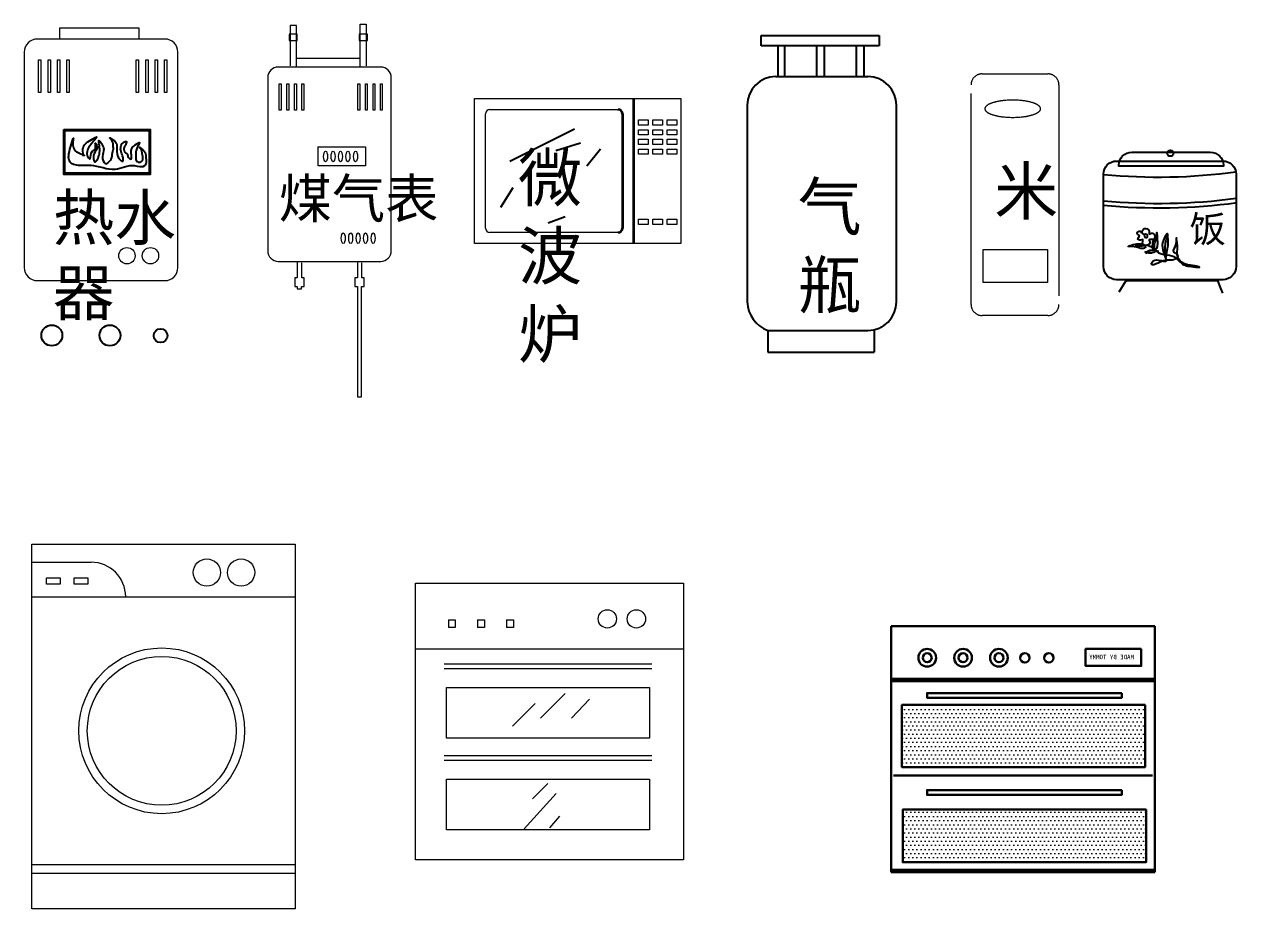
# Model space of a CAD drawing. Header units: millimetres. Extents: x 351279 to 387190, y -1289537 to -1277077.
# Drawn here: x 376366 to 379127, y -1282340 to -1280327 of the extents above; entities that cross this region are included whole.
import ezdxf

# ---------------------------------------------------------------- set-up
doc = ezdxf.new("R2010")
doc.units = ezdxf.units.MM
doc.header["$LTSCALE"] = 20
doc.linetypes.add('ACAD_ISO02W100', pattern=[15, 12, -3])
for name, color, linetype in [('031', 6, 'Continuous'), ('032', 251, 'ACAD_ISO02W100'), ('水管', 4, 'Continuous')]:
    doc.layers.add(name, color=color, linetype=linetype)
for name, color, linetype, lineweight in [('中实线', 30, 'Continuous', 30), ('地柜', 2, 'Continuous', 20), ('尺寸标注', 50, 'Continuous', 18), ('电器', 6, 'Continuous', 15), ('细实线', 97, 'Continuous', 13)]:
    doc.layers.add(name, color=color, linetype=linetype, lineweight=lineweight)
doc.styles.add('ROMANC', font='simhei.ttf')
doc.styles.get("Standard").update_dxf_attribs({"font": 'SimSun.ttf', "height": 85})

# ---------------------------------------------------------------- blocks, each defined once
blk = doc.blocks.new('燃气热水器')
for p, q in [((-89.8, -25.7), (-89.8, 0)), ((-89.8, 0), (89.8, 0)), ((89.8, 0), (89.8, -25.7)), ((149, -25.7), (-141, -25.7)), ((-171, -55.7), (-171, -545.7)), ((-138.4, -147.5), (-138.4, -73.3)), ((-138.4, -73.3), (-133, -73.3)), ((-133, -73.3), (-133, -147.5)), ((-116.8, -147.5), (-116.8, -73.3)), ((-116.8, -73.3), (-111.4, -73.3)), ((-111.4, -73.3), (-111.4, -147.5)), ((-95.2, -147.5), (-95.2, -73.3)), ((-95.2, -73.3), (-89.8, -73.3)), ((-89.8, -73.3), (-89.8, -147.5)), ((-74.2, -147.5), (-74.2, -73.3)), ((-74.2, -73.3), (-68.8, -73.3)), ((-68.8, -73.3), (-68.8, -147.5)), ((84.1, -147.5), (84.1, -73.3)), ((84.1, -73.3), (89.4, -73.3)), ((89.4, -73.3), (89.4, -147.5)), ((105.6, -147.5), (105.6, -73.3)), ((105.6, -73.3), (111, -73.3)), ((111, -73.3), (111, -147.5)), ((127.2, -147.5), (127.2, -73.3)), ((127.2, -73.3), (132.6, -73.3)), ((132.6, -73.3), (132.6, -147.5)), ((148.3, -147.5), (148.3, -73.3)), ((148.3, -73.3), (153.7, -73.3)), ((153.7, -73.3), (153.7, -147.5)), ((179, -545.7), (179, -55.7)), ((-133, -147.5), (-138.4, -147.5)), ((-111.4, -147.5), (-116.8, -147.5)), ((-89.8, -147.5), (-95.2, -147.5)), ((-68.8, -147.5), (-74.2, -147.5)), ((89.4, -147.5), (84.1, -147.5)), ((111, -147.5), (105.6, -147.5)), ((132.6, -147.5), (127.2, -147.5)), ((153.7, -147.5), (148.3, -147.5)), ((-141, -575.7), (149, -575.7))]:
    blk.add_line(p, q)
for centre in [(62.9, -519), (116.5, -519)]:
    blk.add_circle(centre, 18.6)
for centre, start, end in [((-141, -55.7), 90, 180), ((149, -55.7), 0, 90), ((-141, -545.7), 180, 270), ((149, -545.7), 270, 0)]:
    blk.add_arc(centre, 30, start, end)
blk = doc.blocks.new('煤气表')
at = {"color": 6}
for p, q in [((-100.6, 92.4), (-115.2, 92.4)), ((-115.2, 92.4), (-115.2, 0.9)), ((-100.6, 18.3), (-100.6, 92.4)), ((44.8, 2.3), (44.8, 95.3)), ((44.8, 95.3), (57.9, 95.3)), ((57.9, 95.3), (57.9, 0.9)), ((-98.8, 73.1), (-117.4, 73.1)), ((-117.4, 71.9), (-117.4, 58.7)), ((-117.4, 58.7), (-98.8, 58.7)), ((-98.8, 58.7), (-98.8, 73.1)), ((60.9, 73.1), (42.3, 73.1)), ((42.3, 71.9), (42.3, 58.7)), ((42.3, 58.7), (60.9, 58.7)), ((60.9, 58.7), (60.9, 73.1)), ((-100.8, -2.1), (-100.8, 18.5)), ((-100.8, 18.5), (43.7, 18.5)), ((43.7, 18.5), (43.7, -2.1)), ((-166, -26.3), (-166, -420.3)), ((91.3, -2.1), (-141.9, -2.1)), ((115.4, -420.3), (115.4, -26.3)), ((-139.9, -100.1), (-139.9, -40.4)), ((-139.9, -40.4), (-135.5, -40.4)), ((-135.5, -40.4), (-135.5, -100.1)), ((-122.5, -100.1), (-122.5, -40.4)), ((-122.5, -40.4), (-118.2, -40.4)), ((-118.2, -40.4), (-118.2, -100.1)), ((-105.1, -100.1), (-105.1, -40.4)), ((-105.1, -40.4), (-100.8, -40.4)), ((-100.8, -40.4), (-100.8, -100.1)), ((-88.2, -100.1), (-88.2, -40.4)), ((-88.2, -40.4), (-83.9, -40.4)), ((-83.9, -40.4), (-83.9, -100.1)), ((39, -100.1), (39, -40.4)), ((39, -40.4), (43.4, -40.4)), ((43.4, -40.4), (43.4, -100.1)), ((56.4, -100.1), (56.4, -40.4)), ((56.4, -40.4), (60.7, -40.4)), ((60.7, -40.4), (60.7, -100.1)), ((73.8, -100.1), (73.8, -40.4)), ((73.8, -40.4), (78.1, -40.4)), ((78.1, -40.4), (78.1, -100.1)), ((90.7, -100.1), (90.7, -40.4)), ((90.7, -40.4), (95, -40.4)), ((95, -40.4), (95, -100.1)), ((-135.5, -100.1), (-139.9, -100.1)), ((-118.2, -100.1), (-122.5, -100.1)), ((-100.8, -100.1), (-105.1, -100.1)), ((-83.9, -100.1), (-88.2, -100.1)), ((43.4, -100.1), (39, -100.1)), ((60.7, -100.1), (56.4, -100.1)), ((78.1, -100.1), (73.8, -100.1)), ((95, -100.1), (90.7, -100.1)), ((-52.6, -183.7), (56.5, -183.7)), ((-51.2, -227.3), (-51.2, -183.7)), ((56.5, -183.7), (56.5, -227.3)), ((56.5, -227.3), (-51.2, -227.3)), ((-141.9, -444.4), (91.3, -444.4)), ((-98.7, -444.8), (-98.7, -482)), ((-88.1, -482), (-88.1, -447.5)), ((38.1, -444.8), (38.1, -482)), ((48.7, -482), (48.7, -447.5)), ((-98.7, -482), (-104, -482)), ((-104, -482), (-104, -501.9)), ((-82.8, -482), (-88.1, -482)), ((-82.8, -501.9), (-82.8, -482)), ((32.7, -482), (32.7, -501.9)), ((38.1, -482), (32.7, -482)), ((54, -482), (48.7, -482)), ((54, -501.9), (54, -482)), ((-104, -501.9), (-98.7, -501.9)), ((-98.7, -501.9), (-98.7, -507.2)), ((-98.7, -507.2), (-89.4, -507.2)), ((-89.4, -507.2), (-89.4, -501.9)), ((-89.4, -501.9), (-82.8, -501.9)), ((32.7, -501.9), (38.1, -501.9)), ((38.1, -501.9), (38.1, -752.4)), ((47.3, -501.9), (54, -501.9)), ((47.3, -752.4), (47.3, -501.9))]:
    blk.add_line(p, q, dxfattribs=at)
at = {"color": 4}
blk.add_line((38.1, -752.4), (47.3, -752.4), dxfattribs=at)
at = {"color": 6}
for centre, start, end in [((-141.9, -26.3), 90, 180), ((91.3, -26.3), 0, 90), ((-141.9, -420.3), 180, 270), ((91.3, -420.3), 270, 0)]:
    blk.add_arc(centre, 24.1, start, end, dxfattribs=at)
for centre in [(-34.2, -205.6), (-17.2, -205.6), (-0.3, -205.6), (16.7, -205.6), (34.1, -205.6), (6, -391.7), (22.9, -391.7), (39.9, -391.7), (56.8, -391.7), (74.2, -391.7)]:
    blk.add_ellipse(centre, major_axis=(0, 12), ratio=0.370371, dxfattribs=at)
blk = doc.blocks.new('600滚筒洗衣机')
at = {"lineweight": 13}
for p, q in [((0, 830), (600, 830)), ((0, 0), (0, 830)), ((600, 830), (600, 0)), ((0, 788.9), (135, 788.9)), ((33.9, 739), (33.9, 753.1)), ((33.9, 753.1), (64.8, 753.1)), ((64.8, 753.1), (64.8, 739)), ((96.7, 739), (96.7, 753.1)), ((96.7, 753.1), (127.6, 753.1)), ((127.6, 753.1), (127.6, 739)), ((64.8, 739), (33.9, 739)), ((127.6, 739), (96.7, 739)), ((0, 710), (600, 710)), ((600, 100), (0, 100)), ((600, 80), (0, 80)), ((600, 0), (0, 0))]:
    blk.add_line(p, q, dxfattribs=at)
for centre, radius in [((398.9, 765.2), 31), ((476.8, 765.2), 31), ((295.9, 405), 188.7), ((295.9, 405), 169.4)]:
    blk.add_circle(centre, radius)
blk.add_arc((135, 710), 78.9, 0, 90, dxfattribs=at)

msp = doc.modelspace()

# ---------------------------------------------------------------- hatches: boundary and pattern name
at = {"layer": '细实线'}
h = msp.add_hatch(dxfattribs=at)
h.set_pattern_fill('DOTS', color=256, scale=150, style=0)
h.set_pattern_definition([(180, (403729.635, -1293173.522), (-4.6875, 9.375), [0, -9.375])])
h.paths.add_polyline_path([(378917.951, -1282017.392), (378917.951, -1281875.982), (378364.283, -1281875.982), (378364.283, -1282017.392)])
h.paths.add_polyline_path([(378920.086, -1282234.106), (378920.086, -1282114.212), (378365.981, -1282114.212), (378365.981, -1282234.106)])

# ---------------------------------------------------------------- linework, layer by layer
at = {"lineweight": 35}
for centre, start, end in [((377718.128, -1280530.655), 0, 90), ((377718.128, -1280790.655), 270, 0)]:
    msp.add_arc(centre, 10, start, end, dxfattribs=at)
at = {"layer": '031', "lineweight": -3}
msp.add_circle((376676.129, -1281035.394), 15.688, dxfattribs=at)
msp.add_spline([(378910.152, -1280802.889), (378916.594, -1280791.556), (378927.092, -1280797.485), (378927.549, -1280803.414), (378934.852, -1280802.046), (378939.873, -1280808.431), (378937.134, -1280816.185), (378927.092, -1280817.097), (378928.918, -1280824.395), (378922.072, -1280829.412), (378912.486, -1280827.587), (378912.486, -1280816.185), (378907.465, -1280818.009), (378901.532, -1280815.273), (378902.901, -1280812.08), (378905.183, -1280807.975), (378901.075, -1280804.782), (378900.619, -1280799.765), (378908.378, -1280798.397), (378912.486, -1280802.958), (378916.138, -1280805.695), (378917.507, -1280811.168), (378921.615, -1280811.624), (378923.441, -1280807.519), (378918.876, -1280804.326), (378915.681, -1280806.151), (378916.138, -1280807.063)], degree=3, dxfattribs=at)
at = {"layer": '032', "lineweight": -3}
for points in [[(376455.943, -1280566.354), (376652.076, -1280566.354), (376652.076, -1280667.766), (376455.943, -1280667.766)], [(376455.943, -1280566.354), (376652.076, -1280566.354), (376652.076, -1280667.766), (376455.943, -1280667.766)], [(376456.443, -1280566.854), (376651.576, -1280566.854), (376651.576, -1280667.266), (376456.443, -1280667.266)], [(376456.943, -1280567.354), (376651.076, -1280567.354), (376651.076, -1280666.766), (376456.943, -1280666.766)], [(376457.443, -1280567.854), (376650.576, -1280567.854), (376650.576, -1280666.266), (376457.443, -1280666.266)]]:
    msp.add_lwpolyline(points, close=True, dxfattribs=at)
at = {"layer": '中实线'}
for p, q in [((378339.918, -1281696.528), (378939.918, -1281696.528)), ((378339.918, -1282256.528), (378339.918, -1281696.528)), ((378939.918, -1282256.528), (378939.918, -1281696.528)), ((378339.918, -1281816.528), (378939.918, -1281816.528)), ((378339.918, -1281821.528), (378939.918, -1281821.528)), ((378934.918, -1282036.528), (378344.918, -1282036.528)), ((378339.918, -1282251.528), (378939.918, -1282251.528)), ((378339.918, -1282256.528), (378939.918, -1282256.528))]:
    msp.add_line(p, q, dxfattribs=at)
for points in [[(378909.067, -1281748.257), (378782.364, -1281748.257), (378782.364, -1281787.038), (378909.067, -1281787.038)], [(378864.675, -1281848.86), (378421.391, -1281848.86), (378421.391, -1281859.732), (378864.675, -1281859.732)], [(378917.951, -1281875.982), (378364.283, -1281875.982), (378364.283, -1282017.392), (378917.951, -1282017.392)], [(378864.675, -1282069.729), (378421.391, -1282069.729), (378421.391, -1282080.601), (378864.675, -1282080.601)], [(378920.086, -1282114.212), (378365.981, -1282114.212), (378365.981, -1282234.106), (378920.086, -1282234.106)]]:
    msp.add_lwpolyline(points, close=True, dxfattribs=at)
for centre, radius in [((378421.813, -1281768.572), 20.153), ((378421.813, -1281768.572), 10.153), ((378503.489, -1281768.572), 20.153), ((378503.489, -1281768.572), 10.153), ((378585.166, -1281768.572), 20.153), ((378585.166, -1281768.572), 10.153), ((378644.327, -1281768.827), 10.725), ((378698.862, -1281768.827), 10.725)]:
    msp.add_circle(centre, radius, dxfattribs=at)
at = {"layer": '地柜', "lineweight": -3}
for p, q in [((378859.155, -1280935.479), (378875.247, -1280909.751)), ((378875.247, -1280909.751), (379082.832, -1280909.751)), ((379082.832, -1280909.751), (379089.269, -1280925.831)), ((379089.269, -1280925.831), (379094.097, -1280938.695))]:
    msp.add_line(p, q, dxfattribs=at)
at = {"layer": '地柜', "color": 4}
for p, q in [((377256.471, -1281598.472), (377866.471, -1281598.472)), ((377256.471, -1282228.472), (377256.471, -1281598.472)), ((377866.471, -1281598.472), (377866.471, -1282228.472)), ((377331.524, -1281682.036), (377347.216, -1281682.036)), ((377331.524, -1281682.036), (377331.524, -1281699.677)), ((377347.216, -1281682.036), (377347.216, -1281699.677)), ((377397.7, -1281682.036), (377413.392, -1281682.036)), ((377397.7, -1281682.036), (377397.7, -1281699.677)), ((377413.392, -1281682.036), (377413.392, -1281699.677)), ((377463.875, -1281682.036), (377479.567, -1281682.036)), ((377463.875, -1281682.036), (377463.875, -1281699.677)), ((377479.567, -1281682.036), (377479.567, -1281699.677)), ((377347.216, -1281699.677), (377331.524, -1281699.677)), ((377413.392, -1281699.677), (377397.7, -1281699.677)), ((377479.567, -1281699.677), (377463.875, -1281699.677)), ((377256.471, -1281748.472), (377866.471, -1281748.472)), ((377794.955, -1281783.021), (377321.475, -1281783.021)), ((377321.475, -1281792.866), (377794.955, -1281792.866)), ((377327.359, -1281835.988), (377789.461, -1281835.988)), ((377327.359, -1281951.479), (377327.359, -1281835.988)), ((377597.192, -1281850.224), (377541.357, -1281906.018)), ((377789.461, -1281835.988), (377789.461, -1281951.479)), ((377528.949, -1281872.955), (377477.249, -1281924.616)), ((377653.028, -1281862.623), (377611.668, -1281906.018)), ((377789.461, -1281951.479), (377327.359, -1281951.479)), ((377794.955, -1281991.73), (377321.475, -1281991.73)), ((377321.475, -1282001.575), (377794.955, -1282001.575)), ((377327.359, -1282160.189), (377327.359, -1282044.697)), ((377327.359, -1282044.697), (377789.461, -1282044.697)), ((377789.461, -1282044.697), (377789.461, -1282160.189)), ((377557.901, -1282054.801), (377522.745, -1282089.93)), ((377576.513, -1282077.532), (377504.133, -1282158.122)), ((377584.785, -1282129.192), (377562.037, -1282156.056)), ((377789.461, -1282160.189), (377327.359, -1282160.189)), ((377866.471, -1282228.472), (377256.471, -1282228.472))]:
    msp.add_line(p, q, dxfattribs=at)
at = {"layer": '地柜', "lineweight": -3}
for points in [[(376455.443, -1280565.854), (376652.576, -1280565.854), (376652.576, -1280668.266), (376455.443, -1280668.266)], [(376457.943, -1280568.354), (376650.076, -1280568.354), (376650.076, -1280665.766), (376457.943, -1280665.766)]]:
    msp.add_lwpolyline(points, close=True, dxfattribs=at)
for points in [[(378888.055, -1280617.561), (379066.351, -1280617.561, -0.41421356), (379096.351, -1280647.561), (379096.351, -1280649.503), (378858.055, -1280649.503), (378858.055, -1280647.561, -0.41421356)], [(378853.183, -1280637.888), (379095.412, -1280637.888, -0.41421356), (379125.412, -1280667.888), (379125.412, -1280877.945, -0.41421356), (379095.412, -1280907.945), (378853.183, -1280907.945, -0.41421356), (378823.183, -1280877.945), (378823.183, -1280667.888, -0.41421356)]]:
    msp.add_lwpolyline(points, format="xyb", close=True, dxfattribs=at)
msp.add_circle((378975.599, -1280620.135), 6.966, dxfattribs=at)
at = {"layer": '地柜', "color": 4}
msp.add_circle((377759.525, -1281680.076), 20.845, dxfattribs=at)
at = {"layer": '地柜', "lineweight": -3}
for radius, start, end in [(1293.092, 264.445035, 277.833372), (1363.092, 264.683201, 277.51), (1353.092, 264.683201, 277.51)]:
    msp.add_arc((378948.563, -1279381.198), radius, start, end, dxfattribs=at)
msp.add_spline([(376499.995, -1280624.54), (376499.995, -1280606.682), (376521.932, -1280587.201), (376530.057, -1280583.142), (376523.557, -1280592.883), (376509.745, -1280612.364), (376511.37, -1280630.222), (376514.62, -1280633.469), (376517.87, -1280619.669), (376527.62, -1280608.305), (376527.62, -1280596.941), (376531.682, -1280605.87), (376526.807, -1280617.234), (376523.557, -1280634.28), (376526.807, -1280639.962), (376531.682, -1280635.092), (376534.932, -1280627.787), (376537.37, -1280614.799), (376536.557, -1280604.247), (376535.745, -1280591.259), (376541.432, -1280597.753), (376546.307, -1280614.799), (376543.87, -1280632.657), (376552.807, -1280644.021), (376556.057, -1280641.586), (376563.369, -1280633.469), (376566.619, -1280618.858), (376568.244, -1280612.364), (376568.244, -1280603.435), (376565.807, -1280592.883), (376560.119, -1280584.766), (376566.619, -1280588.824), (376575.557, -1280597.753), (376576.369, -1280611.552), (376579.619, -1280629.41), (376582.056, -1280632.657), (376590.181, -1280638.339), (376590.994, -1280635.904), (376589.369, -1280626.163), (376585.306, -1280613.176), (376586.119, -1280602.623), (376591.806, -1280595.318), (376598.306, -1280593.695), (376595.869, -1280601.812), (376592.619, -1280608.305), (376595.869, -1280618.858), (376599.931, -1280621.293), (376601.556, -1280627.787), (376608.868, -1280633.469), (376608.868, -1280620.481), (376610.493, -1280609.117), (376621.868, -1280598.565), (376628.368, -1280595.318), (376624.306, -1280604.247), (376620.243, -1280613.987), (376619.431, -1280626.163), (376619.431, -1280632.657), (376622.681, -1280639.151), (376632.431, -1280639.151), (376635.681, -1280626.975), (376633.243, -1280616.423), (376630.806, -1280608.305), (376628.368, -1280606.682), (376638.93, -1280615.611), (376642.18, -1280626.975), (376642.993, -1280641.586), (376639.743, -1280648.891), (376616.993, -1280648.891), (376572.307, -1280657.008), (376517.058, -1280648.079), (376484.558, -1280647.268), (376472.371, -1280642.397), (376468.308, -1280616.423), (376477.246, -1280588.012), (376476.963, -1280589.209), (376479.683, -1280612.364), (376486.996, -1280618.046), (376502.433, -1280625.351), (376498.37, -1280625.351)], degree=3, dxfattribs=at)
at = {"layer": '尺寸标注', "lineweight": -3}
for p, q in [((377618.414, -1280565.585, 8994.359), (377471.373, -1280639.043, 8994.359)), ((377632.418, -1280597.067, 8994.359), (377576.402, -1280614.557, 8994.359)), ((377677.931, -1280611.059, 8994.359), (377646.421, -1280649.537, 8994.359)), ((377478.375, -1280698.509, 8994.359), (377450.368, -1280743.982, 8994.359)), ((377597.408, -1280764.97, 8994.359), (377558.898, -1280778.962, 8994.359))]:
    msp.add_line(p, q, dxfattribs=at)
at = {"layer": '水管', "lineweight": -3}
for centre in [(376428.387, -1281034.835), (376560.672, -1281034.835)]:
    msp.add_circle(centre, 23.721, dxfattribs=at)
for points in [[(378920.702, -1280833.973), (378912.03, -1280837.165), (378892.859, -1280833.061), (378879.166, -1280832.148), (378891.033, -1280828.044), (378907.922, -1280826.675), (378914.768, -1280828.044), (378910.66, -1280830.78), (378896.967, -1280830.78), (378911.573, -1280830.78), (378925.723, -1280829.868), (378944.437, -1280844.007), (378963.152, -1280850.392), (378983.691, -1280855.409), (379000.58, -1280870.461), (379028.423, -1280878.67), (379042.116, -1280879.583), (379031.162, -1280876.39), (379012.904, -1280873.653), (378994.19, -1280860.426), (378991.451, -1280829.868), (378989.169, -1280812.992), (378987.343, -1280828.5), (378982.779, -1280844.463), (378989.169, -1280849.024), (378991.908, -1280857.234), (378989.169, -1280859.97), (378962.695, -1280864.075), (378948.089, -1280870.004), (378932.57, -1280872.741), (378933.939, -1280867.724), (378948.546, -1280863.163), (378966.803, -1280864.987), (378964.521, -1280856.322), (378958.131, -1280834.885), (378963.152, -1280811.624), (378968.629, -1280802.502), (378964.977, -1280819.834), (378964.064, -1280850.848), (378964.521, -1280858.602), (378969.085, -1280837.165), (378970.911, -1280823.939), (378969.998, -1280812.536), (378969.085, -1280802.958)], [(378935.765, -1280838.078), (378935.765, -1280823.482), (378939.873, -1280814.361), (378944.437, -1280806.151), (378944.437, -1280800.678), (378945.35, -1280807.063), (378945.807, -1280818.465), (378945.807, -1280830.324), (378942.155, -1280838.99), (378939.873, -1280840.814), (378939.416, -1280838.534), (378939.416, -1280827.131), (378943.068, -1280815.729), (378943.068, -1280807.519)]]:
    msp.add_spline(points, degree=3, dxfattribs=at)
at = {"layer": '水管', "lineweight": -3, "start_tangent": (1, 0)}
msp.add_spline([(378949.458, -1280844.007), (378933.939, -1280840.814), (378922.984, -1280844.007), (378919.333, -1280845.831), (378931.657, -1280845.831), (378940.329, -1280844.919), (378936.221, -1280846.287), (378928.918, -1280847.656), (378917.507, -1280844.463)], degree=3, dxfattribs=at)
at = {"layer": '电器', "lineweight": -3}
for p, q in [((378043.93, -1280352.423), (378312.679, -1280352.423)), ((378043.93, -1280375.761), (378043.93, -1280352.423)), ((378312.679, -1280352.423), (378312.679, -1280375.761)), ((378312.679, -1280375.761), (378043.93, -1280375.761)), ((378081.905, -1280375.761), (378081.905, -1280442.857)), ((378096.511, -1280375.761), (378096.511, -1280445.774)), ((378169.541, -1280375.761), (378169.541, -1280445.774)), ((378187.068, -1280375.761), (378187.068, -1280445.774)), ((378260.098, -1280375.761), (378260.098, -1280445.774)), ((378277.625, -1280375.761), (378277.625, -1280445.774)), ((378076.797, -1280445.774), (378286.797, -1280445.774)), ((378011.797, -1280510.774), (378011.797, -1280958.388)), ((378351.797, -1280958.388), (378351.797, -1280510.774)), ((378058.536, -1281023.388), (378286.797, -1281023.388)), ((378058.536, -1281023.388), (378058.536, -1281072.981)), ((378300.994, -1281023.388), (378300.994, -1281072.981)), ((378058.536, -1281072.981), (378300.994, -1281072.981))]:
    msp.add_line(p, q, dxfattribs=at)
at = {"layer": '电器'}
for p, q in [((377390.734, -1280825.655), (377390.734, -1280495.655)), ((377390.734, -1280495.655), (377860.734, -1280495.655)), ((377860.734, -1280495.655), (377860.734, -1280825.655)), ((377425.734, -1280520.655), (377718.128, -1280520.655)), ((377415.734, -1280790.655), (377415.734, -1280530.655)), ((377764.519, -1280556.014), (377764.519, -1280544.143)), ((377764.519, -1280544.143), (377786.583, -1280544.143)), ((377786.583, -1280544.143), (377786.583, -1280556.014)), ((377796.766, -1280556.014), (377796.766, -1280544.143)), ((377796.766, -1280544.143), (377818.829, -1280544.143)), ((377818.829, -1280544.143), (377818.829, -1280556.014)), ((377829.504, -1280556.014), (377829.504, -1280544.143)), ((377829.504, -1280544.143), (377851.568, -1280544.143)), ((377851.568, -1280544.143), (377851.568, -1280556.014)), ((377786.583, -1280556.014), (377764.519, -1280556.014)), ((377764.519, -1280578.403), (377764.519, -1280566.532)), ((377764.519, -1280566.532), (377786.583, -1280566.532)), ((377786.583, -1280578.403), (377764.519, -1280578.403)), ((377786.583, -1280566.532), (377786.583, -1280578.403)), ((377818.829, -1280556.014), (377796.766, -1280556.014)), ((377796.766, -1280578.403), (377796.766, -1280566.532)), ((377796.766, -1280566.532), (377818.829, -1280566.532)), ((377818.829, -1280578.403), (377796.766, -1280578.403)), ((377818.829, -1280566.532), (377818.829, -1280578.403)), ((377851.568, -1280556.014), (377829.504, -1280556.014)), ((377829.504, -1280578.403), (377829.504, -1280566.532)), ((377829.504, -1280566.532), (377851.568, -1280566.532)), ((377851.568, -1280578.403), (377829.504, -1280578.403)), ((377851.568, -1280566.532), (377851.568, -1280578.403)), ((377764.519, -1280600.129), (377764.519, -1280588.258)), ((377764.519, -1280588.258), (377786.583, -1280588.258)), ((377786.583, -1280600.129), (377764.519, -1280600.129)), ((377786.583, -1280588.258), (377786.583, -1280600.129)), ((377796.766, -1280600.129), (377796.766, -1280588.258)), ((377796.766, -1280588.258), (377818.829, -1280588.258)), ((377818.829, -1280600.129), (377796.766, -1280600.129)), ((377818.829, -1280588.258), (377818.829, -1280600.129)), ((377829.504, -1280600.129), (377829.504, -1280588.258)), ((377829.504, -1280588.258), (377851.568, -1280588.258)), ((377851.568, -1280600.129), (377829.504, -1280600.129)), ((377851.568, -1280588.258), (377851.568, -1280600.129)), ((377764.519, -1280622.519), (377764.519, -1280610.648)), ((377764.519, -1280610.648), (377786.583, -1280610.648)), ((377786.583, -1280622.519), (377764.519, -1280622.519)), ((377786.583, -1280610.648), (377786.583, -1280622.519)), ((377796.766, -1280622.519), (377796.766, -1280610.648)), ((377796.766, -1280610.648), (377818.829, -1280610.648)), ((377818.829, -1280622.519), (377796.766, -1280622.519)), ((377818.829, -1280610.648), (377818.829, -1280622.519)), ((377829.504, -1280622.519), (377829.504, -1280610.648)), ((377829.504, -1280610.648), (377851.568, -1280610.648)), ((377851.568, -1280622.519), (377829.504, -1280622.519)), ((377851.568, -1280610.648), (377851.568, -1280622.519)), ((377764.519, -1280782.161), (377764.519, -1280770.29)), ((377764.519, -1280770.29), (377786.583, -1280770.29)), ((377786.583, -1280770.29), (377786.583, -1280782.161)), ((377796.766, -1280782.161), (377796.766, -1280770.29)), ((377796.766, -1280770.29), (377818.829, -1280770.29)), ((377818.829, -1280770.29), (377818.829, -1280782.161)), ((377829.504, -1280782.161), (377829.504, -1280770.29)), ((377829.504, -1280770.29), (377851.568, -1280770.29)), ((377851.568, -1280770.29), (377851.568, -1280782.161)), ((377718.128, -1280800.655), (377425.734, -1280800.655)), ((377786.583, -1280782.161), (377764.519, -1280782.161)), ((377818.829, -1280782.161), (377796.766, -1280782.161)), ((377851.568, -1280782.161), (377829.504, -1280782.161)), ((377860.734, -1280825.655), (377390.734, -1280825.655))]:
    msp.add_line(p, q, dxfattribs=at)
at = {"layer": '电器', "lineweight": 35}
for p, q in [((377753.128, -1280495.655), (377753.128, -1280825.655)), ((377728.128, -1280530.655), (377728.128, -1280790.655))]:
    msp.add_line(p, q, dxfattribs=at)
at = {"layer": '电器', "linetype": 'ACAD_ISO02W100', "ltscale": 2}
msp.add_lwpolyline([(378696.708, -1280989.457), (378546.708, -1280989.457, -0.41421356), (378521.708, -1280964.457), (378521.708, -1280464.457, -0.41421356), (378546.708, -1280439.457), (378696.708, -1280439.457, -0.41421356), (378721.708, -1280464.457), (378721.708, -1280964.457, -0.41421356)], format="xyb", close=True, dxfattribs=at)
msp.add_lwpolyline([(378695.606, -1280914.534), (378548.864, -1280914.534), (378548.864, -1280839.129), (378695.606, -1280839.129)], close=True, dxfattribs=at)
at = {"layer": '电器', "color": 4}
msp.add_circle((377693.35, -1281680.076), 20.845, dxfattribs=at)
at = {"layer": '电器', "lineweight": -3}
for centre, radius, start, end in [((378076.797, -1280510.774), 65, 90, 180), ((378286.797, -1280510.774), 65, 0, 90), ((378085.211, -1280954.902), 73.497, 182.718091, 248.718757), ((378286.797, -1280958.388), 65, 270, 0)]:
    msp.add_arc(centre, radius, start, end, dxfattribs=at)
at = {"layer": '电器'}
for centre, start, end in [((377425.734, -1280530.655), 90, 180), ((377425.734, -1280790.655), 180, 270)]:
    msp.add_arc(centre, 10, start, end, dxfattribs=at)
at = {"layer": '电器', "linetype": 'ACAD_ISO02W100', "ltscale": 2, "extrusion": (0, 0, -1)}
msp.add_ellipse((378616.57, -1280518.862), major_axis=(63.415, 0), ratio=0.30929102, dxfattribs=at)

# ---------------------------------------------------------------- block references
at = {"layer": '地柜', "lineweight": -3}
for name, p in [('煤气表', (377085.974, -1280421.847)), ('燃气热水器', (376536.485, -1280334.46))]:
    msp.add_blockref(name, p, dxfattribs=at)
at = {"layer": '电器', "lineweight": -3}
msp.add_blockref('600滚筒洗衣机', (376382.611, -1282339.851), dxfattribs=at)

# ---------------------------------------------------------------- texts
at = {"color": 7, "lineweight": 30, "attachment_point": 1}
for s, insert, char_height, width in [('微波炉', (377490.217, -1280622.594, 6896.86), 106.7194, 235.1083), ('米', (378574.568, -1280653.249), 106.628, 106.62779), ('煤气表', (376945.03, -1280678.758, 6095.594), 88.8565, 544.3787), ('气瓶', (378126.843, -1280688.494, 5588.493), 106.7194, 235.1083), ('饭', (379019.447, -1280762.165, 5588.493), 60.667, 148.6311)]:
    msp.add_mtext(s, dxfattribs=dict(at, insert=insert, char_height=char_height, width=width))
at = {"layer": '中实线', "extrusion": (0, 0, -1), "insert": (378892.501, -1281761.766), "char_height": 10, "attachment_point": 1, "text_direction": (-1, 0, 0), "style": 'ROMANC'}
msp.add_mtext('MADE BY TOMMY', dxfattribs=at)
at = {"layer": '地柜', "lineweight": 30, "insert": (376430.722, -1280715.198, 6036.019), "char_height": 102.6536, "width": 378.6886, "attachment_point": 1}
msp.add_mtext('热水器', dxfattribs=at)

doc.saveas('drawing.dxf')
